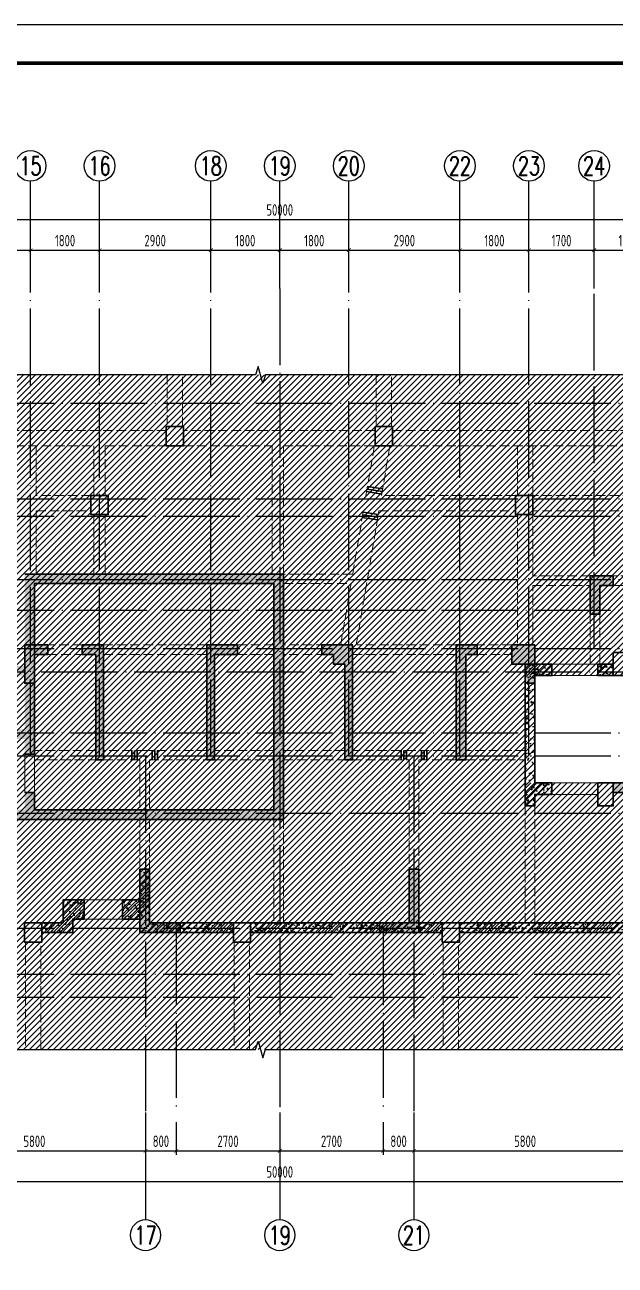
# Model space of a CAD drawing. Extents: x -655480 to 203344, y -294099 to 287156.
# Drawn here: x -56530 to -41130, y 193819 to 226182 of the extents above; entities that cross this region are included whole.
import ezdxf
from ezdxf.enums import TextEntityAlignment as Align

# ---------------------------------------------------------------- set-up
doc = ezdxf.new("R2010")
doc.units = 0
doc.header["$LTSCALE"] = 1000
for name, pattern in [('__DASH', [0.35, 0.25, -0.1]), ('DASH', [0.35, 0.25, -0.1]), ('DOTE', [2.42, 2, -0.2, 0.02, -0.2])]:
    doc.linetypes.add(name, pattern=pattern)
doc.layers.get('0').update_dxf_attribs({"linetype": 'CONTINUOUS'})
doc.layers.get('DEFPOINTS').update_dxf_attribs({"linetype": 'CONTINUOUS'})
for name, color, linetype in [('-TK', 7, 'CONTINUOUS'), ('A-AXIS', 1, 'CONTINUOUS'), ('A-DOTE', 10, 'DOTE'), ('AXIS_NUM', 7, 'CONTINUOUS'), ('S-L主梁线', 4, 'DASH'), ('S-Q墙填充', 252, 'CONTINUOUS'), ('S-Q墙实线', 6, 'CONTINUOUS'), ('S-Y一般标注', 3, 'CONTINUOUS'), ('THIN', 7, 'CONTINUOUS')]:
    doc.layers.add(name, color=color, linetype=linetype)
for name, color, linetype, lineweight in [('WINDOW', 144, 'CONTINUOUS', 15), ('底图$0$砼柱', 2, 'CONTINUOUS', 35), ('梁附加箍筋', 1, 'CONTINUOUS', 35)]:
    doc.layers.add(name, color=color, linetype=linetype, lineweight=lineweight)
doc.styles.add('TSSD_Axis', font='complex.shx', dxfattribs={"width": 0.7, "bigfont": 'hztxt.shx'})
doc.styles.add('TSSD_DIMENSION', font='Tssdeng.shx', dxfattribs={"width": 0.7, "bigfont": 'tssdchn.shx'})
doc.dimstyles.new('TSSD_100_100', dxfattribs={"dimtxt": 300, "dimasz": 100, "dimexe": 100, "dimexo": 250, "dimgap": 100, "dimtad": 1, "dimdec": 0, "dimzin": 0, "dimdsep": 46, "dimtxsty": 'TSSD_DIMENSION', "dimblk": 'ARCHTICK', "dimcen": 0, "dimdle": 100, "dimclrt": 7, "dimadec": 0, "dimazin": 0, "dimtfac": 1, "dimtdec": 0, "dimtix": 1, "dimtmove": 2, "dimatfit": 3, "dimldrblk": 'ARCHTICK', "dimfxl": 1, "dimtolj": 1, "dimtzin": 0, "dimarcsym": 0})
pattern_1 = [(45, (-1285947.3, -27275.25), (-88.388348, 88.388348), []), (50, (-1285947.3, -27275.25), (358.63009, -31.37607), [37.5, -412.5]), (355, (-1285947.3, -27275.25), (-69.37567, 376.09607), [30, -330]), (100.4514, (-1285917.4, -27277.87), (289.25469, 344.71977), [31.8701, -350.57106]), (46.1842, (-1285947.3, -27175.25), (533.62052, -82.7595), [56.25, -618.75]), (96.6356, (-1285902.83, -27182.15), (467.33135, 487.05894), [47.80514, -525.8565]), (351.1842, (-1285947.3, -27175.25), (467.33097, 487.0593), [45, -495]), (21, (-1285897.3, -27200.25), (298.453526, -201.309445), [37.5, -412.5]), (326, (-1285897.3, -27200.25), (121.65767, 362.57502), [30, -330]), (71.4514, (-1285872.43, -27217.03), (420.11131, 161.26525), [31.8701, -350.57106]), (37.5, (-1285947.3, -27275.25), (6.079928, 166.446927), [0, -326, 0, -335, 0, -331.25]), (7.5, (-1285947.3, -27275.25), (131.53477, 197.205856), [0, -191, 0, -318.5, 0, -126.25]), (327.5, (-1286058.8, -27275.25), (266.911218, -11.277436), [0, -125, 0, -390, 0, -517.5]), (317.5, (-1286108.8, -27275.25), (291.593085, 50.05249), [0, -162.5, 0, -259, 0, -367.5])]

# ---------------------------------------------------------------- blocks, each defined once
blk = doc.blocks.new('20210827.00122446')
at = {"layer": 'S-Q墙填充', "linetype": 'ByBlock'}
h = blk.add_hatch(dxfattribs=at)
h.set_pattern_fill('钢筋混凝土', color=252, scale=50)
h.set_pattern_definition(pattern_1)
h.paths.add_polyline_path([(-235662, -284946), (-237912, -284946), (-237912, -285146), (-238212, -285146), (-238212, -284696), (-237812, -284696), (-237812, -284416), (-237562, -284416), (-237562, -284696), (-235662, -284696), (-235662, -283296), (-237562, -283296), (-237562, -283796), (-237812, -283796), (-237812, -283446), (-238212, -283446), (-238212, -283296), (-240212, -283296), (-240212, -278596), (-239062, -278596), (-239062, -278846), (-239962, -278846), (-239962, -283046), (-235662, -283046), (-235662, -280646), (-228912, -280646), (-228912, -287046), (-236112, -287046), (-236112, -286796), (-235662, -286796), (-235662, -286346), (-235412, -286346), (-235412, -286796), (-229162, -286796), (-229162, -280896), (-235412, -280896), (-235412, -285346), (-235662, -285346)])
h = blk.add_hatch(dxfattribs=at)
h.set_pattern_fill('钢筋混凝土', color=252, scale=50)
h.set_pattern_definition(pattern_1)
h.paths.add_polyline_path([(-211962, -281446), (-211962, -284946), (-215112, -284946), (-215112, -287046), (-217912, -287046), (-217912, -286346), (-220312, -286346), (-220312, -286096), (-217662, -286096), (-217662, -286796), (-215362, -286796), (-215362, -284696), (-212212, -284696), (-212212, -281696), (-212312, -281696), (-212312, -280896), (-212712, -280896), (-212712, -279096), (-212462, -279096), (-212462, -280646), (-212062, -280646), (-212062, -281446)])
at = {"layer": 'S-Q墙填充'}
for points in [[(-220912, -280696), (-220312, -280696), (-220312, -280946), (-220662, -280946), (-220662, -281696), (-220912, -281696)], [(-235412, -283496), (-235412, -282746), (-235062, -282746), (-235062, -282496), (-235662, -282496), (-235662, -283496)], [(-233612, -282496), (-233612, -285496), (-233812, -285496), (-233812, -282746), (-234162, -282746), (-234162, -282496)], [(-230712, -285496), (-230912, -285496), (-230912, -282496), (-230112, -282496), (-230112, -282746), (-230712, -282746)], [(-227312, -285496), (-227112, -285496), (-227112, -282496), (-227912, -282496), (-227912, -282746), (-227612, -282746), (-227612, -282996), (-227312, -282996)], [(-224412, -282496), (-224412, -285496), (-224162, -285496), (-224162, -282746), (-223862, -282746), (-223862, -282496)], [(-222612, -283496), (-222612, -282996), (-222962, -282996), (-222962, -282496), (-222362, -282496), (-222362, -283496)], [(-232662, -289996), (-232662, -288346), (-232412, -288346), (-232412, -289746), (-231612, -289746), (-231612, -289996)], [(-225387, -289996), (-225387, -288346), (-225637, -288346), (-225637, -289746), (-226412, -289746), (-226412, -289996)]]:
    blk.add_hatch(color=252, dxfattribs=at).paths.add_polyline_path(points)
at = {"layer": 'S-Q墙填充', "linetype": 'ByBlock'}
h = blk.add_hatch(dxfattribs=at)
h.set_pattern_fill('钢筋混凝土', color=252, scale=50)
h.set_pattern_definition(pattern_1)
h.paths.add_polyline_path([(-222362, -283296), (-222362, -286096), (-221912, -286096), (-221912, -286396), (-222362, -286396), (-222362, -286696), (-222612, -286696), (-222612, -282996), (-221912, -282996), (-221912, -283296)])
h = blk.add_hatch(dxfattribs=at)
h.set_pattern_fill('钢筋混凝土', color=252, scale=50)
h.set_pattern_definition(pattern_1)
h.paths.add_polyline_path([(-220712, -282996), (-220712, -283296), (-220312, -283296), (-220312, -282996)])
h = blk.add_hatch(dxfattribs=at)
h.set_pattern_fill('钢筋混凝土', color=252, scale=50)
h.set_pattern_definition(pattern_1)
h.paths.add_polyline_path([(-232412, -289746), (-232412, -288346), (-232662, -288346), (-232662, -289146), (-233112, -289146), (-233112, -289646), (-232662, -289646), (-232662, -289996), (-230222, -289996), (-230222, -289746)])
h = blk.add_hatch(dxfattribs=at)
h.set_pattern_fill('钢筋混凝土', color=252, scale=50)
h.set_pattern_definition(pattern_1)
h.paths.add_polyline_path([(-234412, -289996), (-234412, -289646), (-234112, -289646), (-234112, -289146), (-234662, -289146), (-234662, -289746), (-235222, -289746), (-235222, -289996)])
h = blk.add_hatch(dxfattribs=at)
h.set_pattern_fill('钢筋混凝土', color=252, scale=50)
h.set_pattern_definition(pattern_1)
h.paths.add_polyline_path([(-224772, -289996), (-224772, -289746), (-229772, -289746), (-229772, -289996)])
h = blk.add_hatch(dxfattribs=at)
h.set_pattern_fill('钢筋混凝土', color=252, scale=50)
h.set_pattern_definition(pattern_1)
h.paths.add_polyline_path([(-224322, -289746), (-224322, -289996), (-219812, -289996), (-219812, -289746)])
at = {"layer": 'S-L主梁线', "linetype": '__DASH', "lineweight": 18}
for p, q in [((-231947, -275446), (-231947, -276796)), ((-231547, -276796), (-231547, -275446)), ((-226497, -275446), (-226497, -276796)), ((-226097, -276796), (-226097, -275446)), ((-233712, -276896), (-236972, -276896)), ((-231972, -276896), (-233712, -276896)), ((-226522, -276896), (-231522, -276896)), ((-219872, -276896), (-226072, -276896)), ((-236972, -277296), (-233862, -277296)), ((-235362, -278596), (-235362, -277296)), ((-233862, -277296), (-233862, -278596)), ((-233562, -277296), (-231972, -277296)), ((-233562, -278596), (-233562, -277296)), ((-231522, -277296), (-229212, -277296)), ((-229212, -280646), (-229212, -277296)), ((-228912, -277296), (-226522, -277296)), ((-228912, -280646), (-228912, -277296)), ((-226762, -278596), (-226522, -277177)), ((-226357, -278596), (-226137, -277296)), ((-226072, -277296), (-219872, -277296)), ((-222812, -277296), (-222812, -278596)), ((-222412, -278596), (-222412, -277296)), ((-233937, -278596), (-235362, -278596)), ((-222862, -278596), (-226357, -278596)), ((-219462, -278596), (-222412, -278596)), ((-235362, -278996), (-233937, -278996)), ((-235362, -280646), (-235362, -278996)), ((-233862, -279096), (-233862, -280646)), ((-233562, -280646), (-233562, -279096)), ((-227109, -280646), (-226830, -278996)), ((-227017, -282496), (-226424, -278996)), ((-226424, -278996), (-222862, -278996)), ((-222812, -279096), (-222812, -280796)), ((-219462, -278996), (-222412, -278996)), ((-222412, -280696), (-222412, -279096)), ((-227109, -280646), (-228912, -280646)), ((-228912, -280896), (-227152, -280896)), ((-227422, -282496), (-227152, -280896)), ((-222812, -280796), (-222812, -282496)), ((-220912, -280696), (-222412, -280696)), ((-218812, -280696), (-220312, -280696)), ((-222412, -282496), (-222412, -280946)), ((-222412, -280946), (-220912, -280946)), ((-220312, -280946), (-218812, -280946)), ((-220912, -281696), (-220912, -282996)), ((-220662, -282996), (-220662, -281696)), ((-234162, -282496), (-235062, -282496)), ((-230912, -282496), (-233612, -282496)), ((-229162, -282496), (-230112, -282496)), ((-227812, -282496), (-228912, -282496)), ((-224412, -282496), (-226993, -282496)), ((-222962, -282496), (-223862, -282496)), ((-235062, -282746), (-234162, -282746)), ((-233612, -282746), (-230912, -282746)), ((-230112, -282746), (-229162, -282746)), ((-227812, -282746), (-228912, -282746)), ((-227112, -282746), (-224412, -282746)), ((-223862, -282746), (-222962, -282746)), ((-233812, -285246), (-235412, -285246)), ((-232512, -285246), (-233612, -285246)), ((-230912, -285246), (-232512, -285246)), ((-229162, -285246), (-230712, -285246)), ((-227312, -285246), (-228912, -285246)), ((-225512, -285246), (-227112, -285246)), ((-224412, -285246), (-225512, -285246)), ((-222612, -285246), (-224162, -285246)), ((-235412, -285496), (-233812, -285496)), ((-233612, -285496), (-232662, -285496)), ((-232662, -285496), (-232662, -286746)), ((-232412, -285496), (-230912, -285496)), ((-232412, -286746), (-232412, -285496)), ((-230712, -285496), (-229162, -285496)), ((-228912, -285496), (-227312, -285496)), ((-227112, -285496), (-225637, -285496)), ((-225637, -285496), (-225637, -288346)), ((-225387, -288346), (-225387, -285496)), ((-225387, -285496), (-224412, -285496)), ((-224162, -285496), (-222612, -285496)), ((-222612, -286696), (-222612, -289746)), ((-222362, -286696), (-222362, -289746)), ((-232662, -286996), (-232662, -288346)), ((-232412, -288346), (-232412, -286996)), ((-229162, -286996), (-229162, -289746)), ((-228912, -289746), (-228912, -286996)), ((-235647, -290246), (-235647, -293050)), ((-235247, -293050), (-235247, -290246)), ((-230197, -290246), (-230197, -293050)), ((-229797, -293050), (-229797, -290246)), ((-224747, -290246), (-224747, -293050)), ((-224347, -293050), (-224347, -290246))]:
    blk.add_line(p, q, dxfattribs=at)
at = {"layer": 'S-Q墙实线', "lineweight": 35}
blk.add_line((-222612, -283496), (-222362, -283496), dxfattribs=at)
for points in [[(-235662, -280646), (-228912, -280646), (-228912, -287046), (-236112, -287046)], [(-235662, -286346), (-235412, -286346), (-235412, -286796), (-229162, -286796), (-229162, -280896), (-235412, -280896), (-235412, -285346), (-235662, -285346)], [(-211962, -281446), (-211962, -284946), (-215112, -284946), (-215112, -287046), (-217912, -287046), (-217912, -286346), (-220312, -286346), (-220312, -286096), (-217662, -286096), (-217662, -286796), (-215362, -286796), (-215362, -284696), (-212212, -284696), (-212212, -281696), (-212312, -281696), (-212312, -280896), (-212712, -280896), (-212712, -279096), (-212462, -279096), (-212462, -280646), (-212062, -280646), (-212062, -281446), (-211962, -281446)], [(-232412, -289746), (-232412, -288346), (-232662, -288346), (-232662, -289146), (-233112, -289146), (-233112, -289646), (-232662, -289646), (-232662, -289996), (-230222, -289996), (-230222, -289746), (-232412, -289746)], [(-234412, -289996), (-234412, -289646), (-234112, -289646), (-234112, -289146), (-234662, -289146), (-234662, -289746), (-235222, -289746), (-235222, -289996), (-234412, -289996)]]:
    blk.add_lwpolyline(points, dxfattribs=at)
for points in [[(-220912, -280696), (-220312, -280696), (-220312, -280946), (-220662, -280946), (-220662, -281696), (-220912, -281696)], [(-235412, -283496), (-235412, -282746), (-235062, -282746), (-235062, -282496), (-235662, -282496), (-235662, -283496)], [(-233612, -282496), (-233612, -285496), (-233812, -285496), (-233812, -282746), (-234162, -282746), (-234162, -282496)], [(-230712, -285496), (-230912, -285496), (-230912, -282496), (-230112, -282496), (-230112, -282746), (-230712, -282746)], [(-227312, -285496), (-227112, -285496), (-227112, -282496), (-227912, -282496), (-227912, -282746), (-227612, -282746), (-227612, -282996), (-227312, -282996)], [(-224412, -282496), (-224412, -285496), (-224162, -285496), (-224162, -282746), (-223862, -282746), (-223862, -282496)], [(-222612, -283496), (-222612, -282996), (-222962, -282996), (-222962, -282496), (-222362, -282496), (-222362, -283496)], [(-222362, -283296), (-222362, -286096), (-221912, -286096), (-221912, -286396), (-222362, -286396), (-222362, -286696), (-222612, -286696), (-222612, -282996), (-221912, -282996), (-221912, -283296)], [(-220712, -282996), (-220712, -283296), (-220312, -283296), (-220312, -282996)], [(-232662, -289996), (-232662, -288346), (-232412, -288346), (-232412, -289746), (-231612, -289746), (-231612, -289996)], [(-225387, -289996), (-225387, -288346), (-225637, -288346), (-225637, -289746), (-226412, -289746), (-226412, -289996)], [(-224772, -289996), (-224772, -289746), (-229772, -289746), (-229772, -289996)], [(-224322, -289746), (-224322, -289996), (-219812, -289996), (-219812, -289746)]]:
    blk.add_lwpolyline(points, close=True, dxfattribs=at)
at = {"layer": 'THIN'}
for points in [[(-202250, -275446), (-229381, -275446), (-229451, -275666), (-229571, -275226), (-229641, -275446), (-256772, -275446)], [(-256772, -293050), (-229641, -293050), (-229571, -292830), (-229451, -293270), (-229381, -293050), (-202250, -293050)]]:
    blk.add_lwpolyline(points, dxfattribs=at)
at = {"layer": 'WINDOW', "linetype": 'ByBlock'}
for points in [[(-221912, -283296), (-220712, -283296), (-220712, -282996), (-221912, -282996)], [(-235412, -285346), (-235662, -285346), (-235662, -286346), (-235412, -286346)], [(-221912, -286096), (-220712, -286096), (-220712, -286396), (-221912, -286396)], [(-233112, -289146), (-234112, -289146), (-234112, -289646), (-233112, -289646)]]:
    blk.add_lwpolyline(points, close=True, dxfattribs=at)
at = {"layer": '底图$0$砼柱', "color": 3, "lineweight": 35}
for points in [[(-231522, -276796), (-231972, -276796), (-231972, -277296), (-231522, -277296)], [(-226072, -276796), (-226522, -276796), (-226522, -277296), (-226072, -277296)], [(-233487, -278596), (-233937, -278596), (-233937, -279096), (-233487, -279096)], [(-222412, -278596), (-222862, -278596), (-222862, -279096), (-222412, -279096)], [(-219912, -282696), (-220312, -282696), (-220312, -283296), (-219912, -283296)], [(-220312, -286096), (-220712, -286096), (-220712, -286696), (-220312, -286696)], [(-235222, -289746), (-235672, -289746), (-235672, -290246), (-235222, -290246)], [(-229772, -289746), (-230222, -289746), (-230222, -290246), (-229772, -290246)], [(-224322, -289746), (-224772, -289746), (-224772, -290246), (-224322, -290246)]]:
    blk.add_lwpolyline(points, close=True, dxfattribs=at)
blk = doc.blocks.new('ts_axno')
at = {"color": 0, "linetype": 'ByBlock', "lineweight": -2}
blk.add_circle((0, 0), 0.5, dxfattribs=at)
at = {"color": 0, "linetype": 'ByBlock', "lineweight": -2, "style": 'TSSD_Axis', "width": 0.7}
blk.add_attdef('A', text='', height=0.6, dxfattribs=at).set_placement((0, 0), align=Align.MIDDLE_CENTER)
blk = doc.blocks.new('_ArchTick')
at = {"color": 0, "linetype": 'ByBlock', "const_width": 0.15}
blk.add_lwpolyline([(-0.5, -0.5), (0.5, 0.5)], dxfattribs=at)
blk = doc.blocks.new('*D479')
at = {"layer": 'DEFPOINTS', "color": 0, "transparency": 16777216}
for p in [(-176391, 288113), (-178091, 287113), (-176391, 287113)]:
    blk.add_point(p, dxfattribs=at)
at = {"layer": 'S-Y一般标注', "color": 0, "lineweight": -2, "transparency": 16777216}
for p, q in [((-178191, 288113), (-176291, 288113)), ((-178091, 287363), (-178091, 288213)), ((-176391, 287363), (-176391, 288213))]:
    blk.add_line(p, q, dxfattribs=at)
at = {"layer": 'S-Y一般标注', "color": 0, "lineweight": -2, "transparency": 16777216, "xscale": 100, "yscale": 100, "zscale": 100, "rotation": 180}
blk.add_blockref('_ArchTick', (-178091, 288113), dxfattribs=at)
at = {"layer": 'S-Y一般标注', "color": 0, "lineweight": -2, "transparency": 16777216, "xscale": 100, "yscale": 100, "zscale": 100}
blk.add_blockref('_ArchTick', (-176391, 288113), dxfattribs=at)
at = {"layer": 'S-Y一般标注', "color": 7, "transparency": 16777216, "insert": (-177241, 288363), "char_height": 300, "attachment_point": 5, "style": 'TSSD_DIMENSION'}
blk.add_mtext('\\A1;1700', dxfattribs=at)
blk = doc.blocks.new('*D480')
at = {"layer": 'DEFPOINTS', "color": 0, "transparency": 16777216}
for p in [(-174591, 288113), (-176391, 287113), (-174591, 287113)]:
    blk.add_point(p, dxfattribs=at)
at = {"layer": 'S-Y一般标注', "color": 0, "lineweight": -2, "transparency": 16777216}
for p, q in [((-176491, 288113), (-174491, 288113)), ((-176391, 287363), (-176391, 288213)), ((-174591, 287363), (-174591, 288213))]:
    blk.add_line(p, q, dxfattribs=at)
at = {"layer": 'S-Y一般标注', "color": 0, "lineweight": -2, "transparency": 16777216, "xscale": 100, "yscale": 100, "zscale": 100, "rotation": 180}
blk.add_blockref('_ArchTick', (-176391, 288113), dxfattribs=at)
at = {"layer": 'S-Y一般标注', "color": 0, "lineweight": -2, "transparency": 16777216, "xscale": 100, "yscale": 100, "zscale": 100}
blk.add_blockref('_ArchTick', (-174591, 288113), dxfattribs=at)
at = {"layer": 'S-Y一般标注', "color": 7, "transparency": 16777216, "insert": (-175491, 288363), "char_height": 300, "attachment_point": 5, "style": 'TSSD_DIMENSION'}
blk.add_mtext('\\A1;1800', dxfattribs=at)
blk = doc.blocks.new('*D481')
at = {"layer": 'DEFPOINTS', "color": 0, "transparency": 16777216}
for p in [(-171691, 288113), (-174591, 287113), (-171691, 287113)]:
    blk.add_point(p, dxfattribs=at)
at = {"layer": 'S-Y一般标注', "color": 0, "lineweight": -2, "transparency": 16777216}
for p, q in [((-174691, 288113), (-171591, 288113)), ((-174591, 287363), (-174591, 288213)), ((-171691, 287363), (-171691, 288213))]:
    blk.add_line(p, q, dxfattribs=at)
at = {"layer": 'S-Y一般标注', "color": 0, "lineweight": -2, "transparency": 16777216, "xscale": 100, "yscale": 100, "zscale": 100, "rotation": 180}
blk.add_blockref('_ArchTick', (-174591, 288113), dxfattribs=at)
at = {"layer": 'S-Y一般标注', "color": 0, "lineweight": -2, "transparency": 16777216, "xscale": 100, "yscale": 100, "zscale": 100}
blk.add_blockref('_ArchTick', (-171691, 288113), dxfattribs=at)
at = {"layer": 'S-Y一般标注', "color": 7, "transparency": 16777216, "insert": (-173141, 288363), "char_height": 300, "attachment_point": 5, "style": 'TSSD_DIMENSION'}
blk.add_mtext('\\A1;2900', dxfattribs=at)
blk = doc.blocks.new('*D482')
at = {"layer": 'DEFPOINTS', "color": 0, "transparency": 16777216}
for p in [(-169891, 288113), (-171691, 287113), (-169891, 287113)]:
    blk.add_point(p, dxfattribs=at)
at = {"layer": 'S-Y一般标注', "color": 0, "lineweight": -2, "transparency": 16777216}
for p, q in [((-171791, 288113), (-169791, 288113)), ((-171691, 287363), (-171691, 288213)), ((-169891, 287363), (-169891, 288213))]:
    blk.add_line(p, q, dxfattribs=at)
at = {"layer": 'S-Y一般标注', "color": 0, "lineweight": -2, "transparency": 16777216, "xscale": 100, "yscale": 100, "zscale": 100, "rotation": 180}
blk.add_blockref('_ArchTick', (-171691, 288113), dxfattribs=at)
at = {"layer": 'S-Y一般标注', "color": 0, "lineweight": -2, "transparency": 16777216, "xscale": 100, "yscale": 100, "zscale": 100}
blk.add_blockref('_ArchTick', (-169891, 288113), dxfattribs=at)
at = {"layer": 'S-Y一般标注', "color": 7, "transparency": 16777216, "insert": (-170791, 288363), "char_height": 300, "attachment_point": 5, "style": 'TSSD_DIMENSION'}
blk.add_mtext('\\A1;1800', dxfattribs=at)
blk = doc.blocks.new('*D483')
at = {"layer": 'DEFPOINTS', "color": 0, "transparency": 16777216}
for p in [(-168091, 288113), (-169891, 287113), (-168091, 287113)]:
    blk.add_point(p, dxfattribs=at)
at = {"layer": 'S-Y一般标注', "color": 0, "lineweight": -2, "transparency": 16777216}
for p, q in [((-169991, 288113), (-167991, 288113)), ((-169891, 287363), (-169891, 288213)), ((-168091, 287363), (-168091, 288213))]:
    blk.add_line(p, q, dxfattribs=at)
at = {"layer": 'S-Y一般标注', "color": 0, "lineweight": -2, "transparency": 16777216, "xscale": 100, "yscale": 100, "zscale": 100, "rotation": 180}
blk.add_blockref('_ArchTick', (-169891, 288113), dxfattribs=at)
at = {"layer": 'S-Y一般标注', "color": 0, "lineweight": -2, "transparency": 16777216, "xscale": 100, "yscale": 100, "zscale": 100}
blk.add_blockref('_ArchTick', (-168091, 288113), dxfattribs=at)
at = {"layer": 'S-Y一般标注', "color": 7, "transparency": 16777216, "insert": (-168991, 288363), "char_height": 300, "attachment_point": 5, "style": 'TSSD_DIMENSION'}
blk.add_mtext('\\A1;1800', dxfattribs=at)
blk = doc.blocks.new('*D484')
at = {"layer": 'DEFPOINTS', "color": 0, "transparency": 16777216}
for p in [(-165191, 288113), (-168091, 287113), (-165191, 287113)]:
    blk.add_point(p, dxfattribs=at)
at = {"layer": 'S-Y一般标注', "color": 0, "lineweight": -2, "transparency": 16777216}
for p, q in [((-168191, 288113), (-165091, 288113)), ((-168091, 287363), (-168091, 288213)), ((-165191, 287363), (-165191, 288213))]:
    blk.add_line(p, q, dxfattribs=at)
at = {"layer": 'S-Y一般标注', "color": 0, "lineweight": -2, "transparency": 16777216, "xscale": 100, "yscale": 100, "zscale": 100, "rotation": 180}
blk.add_blockref('_ArchTick', (-168091, 288113), dxfattribs=at)
at = {"layer": 'S-Y一般标注', "color": 0, "lineweight": -2, "transparency": 16777216, "xscale": 100, "yscale": 100, "zscale": 100}
blk.add_blockref('_ArchTick', (-165191, 288113), dxfattribs=at)
at = {"layer": 'S-Y一般标注', "color": 7, "transparency": 16777216, "insert": (-166641, 288363), "char_height": 300, "attachment_point": 5, "style": 'TSSD_DIMENSION'}
blk.add_mtext('\\A1;2900', dxfattribs=at)
blk = doc.blocks.new('*D485')
at = {"layer": 'DEFPOINTS', "color": 0, "transparency": 16777216}
for p in [(-163391, 288113), (-165191, 287113), (-163391, 287113)]:
    blk.add_point(p, dxfattribs=at)
at = {"layer": 'S-Y一般标注', "color": 0, "lineweight": -2, "transparency": 16777216}
for p, q in [((-165291, 288113), (-163291, 288113)), ((-165191, 287363), (-165191, 288213)), ((-163391, 287363), (-163391, 288213))]:
    blk.add_line(p, q, dxfattribs=at)
at = {"layer": 'S-Y一般标注', "color": 0, "lineweight": -2, "transparency": 16777216, "xscale": 100, "yscale": 100, "zscale": 100, "rotation": 180}
blk.add_blockref('_ArchTick', (-165191, 288113), dxfattribs=at)
at = {"layer": 'S-Y一般标注', "color": 0, "lineweight": -2, "transparency": 16777216, "xscale": 100, "yscale": 100, "zscale": 100}
blk.add_blockref('_ArchTick', (-163391, 288113), dxfattribs=at)
at = {"layer": 'S-Y一般标注', "color": 7, "transparency": 16777216, "insert": (-164291, 288363), "char_height": 300, "attachment_point": 5, "style": 'TSSD_DIMENSION'}
blk.add_mtext('\\A1;1800', dxfattribs=at)
blk = doc.blocks.new('*D486')
at = {"layer": 'DEFPOINTS', "color": 0, "transparency": 16777216}
for p in [(-161691, 288113), (-163391, 287113), (-161691, 287113)]:
    blk.add_point(p, dxfattribs=at)
at = {"layer": 'S-Y一般标注', "color": 0, "lineweight": -2, "transparency": 16777216}
for p, q in [((-163491, 288113), (-161591, 288113)), ((-163391, 287363), (-163391, 288213)), ((-161691, 287363), (-161691, 288213))]:
    blk.add_line(p, q, dxfattribs=at)
at = {"layer": 'S-Y一般标注', "color": 0, "lineweight": -2, "transparency": 16777216, "xscale": 100, "yscale": 100, "zscale": 100, "rotation": 180}
blk.add_blockref('_ArchTick', (-163391, 288113), dxfattribs=at)
at = {"layer": 'S-Y一般标注', "color": 0, "lineweight": -2, "transparency": 16777216, "xscale": 100, "yscale": 100, "zscale": 100}
blk.add_blockref('_ArchTick', (-161691, 288113), dxfattribs=at)
at = {"layer": 'S-Y一般标注', "color": 7, "transparency": 16777216, "insert": (-162541, 288363), "char_height": 300, "attachment_point": 5, "style": 'TSSD_DIMENSION'}
blk.add_mtext('\\A1;1700', dxfattribs=at)
blk = doc.blocks.new('*D494')
at = {"layer": 'DEFPOINTS', "color": 0, "transparency": 16777216}
for p in [(-144891, 288913), (-194891, 287113), (-144891, 287113)]:
    blk.add_point(p, dxfattribs=at)
at = {"layer": 'S-Y一般标注', "color": 0, "lineweight": -2, "transparency": 16777216}
for p, q in [((-194891, 287363), (-194891, 289013)), ((-144891, 287363), (-144891, 289013)), ((-194991, 288913), (-144791, 288913))]:
    blk.add_line(p, q, dxfattribs=at)
at = {"layer": 'S-Y一般标注', "color": 0, "lineweight": -2, "transparency": 16777216, "xscale": 100, "yscale": 100, "zscale": 100, "rotation": 180}
blk.add_blockref('_ArchTick', (-194891, 288913), dxfattribs=at)
at = {"layer": 'S-Y一般标注', "color": 0, "lineweight": -2, "transparency": 16777216, "xscale": 100, "yscale": 100, "zscale": 100}
blk.add_blockref('_ArchTick', (-144891, 288913), dxfattribs=at)
at = {"layer": 'S-Y一般标注', "color": 7, "transparency": 16777216, "insert": (-169891, 289163), "char_height": 300, "attachment_point": 5, "style": 'TSSD_DIMENSION'}
blk.add_mtext('\\A1;50000', dxfattribs=at)
blk = doc.blocks.new('*D509')
at = {"layer": 'DEFPOINTS', "color": 0, "transparency": 16777216}
for p in [(-159891, 288113), (-161691, 287113), (-159891, 287113)]:
    blk.add_point(p, dxfattribs=at)
at = {"layer": 'S-Y一般标注', "color": 0, "lineweight": -2, "transparency": 16777216}
for p, q in [((-161791, 288113), (-159791, 288113)), ((-161691, 287363), (-161691, 288213)), ((-159891, 287363), (-159891, 288213))]:
    blk.add_line(p, q, dxfattribs=at)
at = {"layer": 'S-Y一般标注', "color": 0, "lineweight": -2, "transparency": 16777216, "xscale": 100, "yscale": 100, "zscale": 100, "rotation": 180}
blk.add_blockref('_ArchTick', (-161691, 288113), dxfattribs=at)
at = {"layer": 'S-Y一般标注', "color": 0, "lineweight": -2, "transparency": 16777216, "xscale": 100, "yscale": 100, "zscale": 100}
blk.add_blockref('_ArchTick', (-159891, 288113), dxfattribs=at)
at = {"layer": 'S-Y一般标注', "color": 7, "transparency": 16777216, "insert": (-160791, 288363), "char_height": 300, "attachment_point": 5, "style": 'TSSD_DIMENSION'}
blk.add_mtext('\\A1;1800', dxfattribs=at)
blk = doc.blocks.new('*D514')
at = {"layer": 'DEFPOINTS', "color": 0, "transparency": 16777216}
for p in [(-179191, 265613), (-173391, 265613), (-173391, 264613)]:
    blk.add_point(p, dxfattribs=at)
at = {"layer": 'S-Y一般标注', "color": 0, "lineweight": -2, "transparency": 16777216}
for p, q in [((-179191, 265363), (-179191, 264513)), ((-173391, 265363), (-173391, 264513)), ((-179291, 264613), (-173291, 264613))]:
    blk.add_line(p, q, dxfattribs=at)
at = {"layer": 'S-Y一般标注', "color": 0, "lineweight": -2, "transparency": 16777216, "xscale": 100, "yscale": 100, "zscale": 100, "rotation": 180}
blk.add_blockref('_ArchTick', (-179191, 264613), dxfattribs=at)
at = {"layer": 'S-Y一般标注', "color": 0, "lineweight": -2, "transparency": 16777216, "xscale": 100, "yscale": 100, "zscale": 100}
blk.add_blockref('_ArchTick', (-173391, 264613), dxfattribs=at)
at = {"layer": 'S-Y一般标注', "color": 7, "transparency": 16777216, "insert": (-176291, 264863), "char_height": 300, "attachment_point": 5, "style": 'TSSD_DIMENSION'}
blk.add_mtext('\\A1;5800', dxfattribs=at)
blk = doc.blocks.new('*D515')
at = {"layer": 'DEFPOINTS', "color": 0, "transparency": 16777216}
for p in [(-173391, 265613), (-172591, 265613), (-172591, 264613)]:
    blk.add_point(p, dxfattribs=at)
at = {"layer": 'S-Y一般标注', "color": 0, "lineweight": -2, "transparency": 16777216}
for p, q in [((-173391, 265363), (-173391, 264513)), ((-172591, 265363), (-172591, 264513)), ((-173491, 264613), (-172491, 264613))]:
    blk.add_line(p, q, dxfattribs=at)
at = {"layer": 'S-Y一般标注', "color": 0, "lineweight": -2, "transparency": 16777216, "xscale": 100, "yscale": 100, "zscale": 100, "rotation": 180}
blk.add_blockref('_ArchTick', (-173391, 264613), dxfattribs=at)
at = {"layer": 'S-Y一般标注', "color": 0, "lineweight": -2, "transparency": 16777216, "xscale": 100, "yscale": 100, "zscale": 100}
blk.add_blockref('_ArchTick', (-172591, 264613), dxfattribs=at)
at = {"layer": 'S-Y一般标注', "color": 7, "transparency": 16777216, "insert": (-172991, 264863), "char_height": 300, "attachment_point": 5, "style": 'TSSD_DIMENSION'}
blk.add_mtext('\\A1;800', dxfattribs=at)
blk = doc.blocks.new('*D516')
at = {"layer": 'DEFPOINTS', "color": 0, "transparency": 16777216}
for p in [(-172591, 265613), (-169891, 265613), (-169891, 264613)]:
    blk.add_point(p, dxfattribs=at)
at = {"layer": 'S-Y一般标注', "color": 0, "lineweight": -2, "transparency": 16777216}
for p, q in [((-172591, 265363), (-172591, 264513)), ((-169891, 265363), (-169891, 264513)), ((-172691, 264613), (-169791, 264613))]:
    blk.add_line(p, q, dxfattribs=at)
at = {"layer": 'S-Y一般标注', "color": 0, "lineweight": -2, "transparency": 16777216, "xscale": 100, "yscale": 100, "zscale": 100, "rotation": 180}
blk.add_blockref('_ArchTick', (-172591, 264613), dxfattribs=at)
at = {"layer": 'S-Y一般标注', "color": 0, "lineweight": -2, "transparency": 16777216, "xscale": 100, "yscale": 100, "zscale": 100}
blk.add_blockref('_ArchTick', (-169891, 264613), dxfattribs=at)
at = {"layer": 'S-Y一般标注', "color": 7, "transparency": 16777216, "insert": (-171241, 264863), "char_height": 300, "attachment_point": 5, "style": 'TSSD_DIMENSION'}
blk.add_mtext('\\A1;2700', dxfattribs=at)
blk = doc.blocks.new('*D517')
at = {"layer": 'DEFPOINTS', "color": 0, "transparency": 16777216}
for p in [(-167191, 265613), (-166391, 265613), (-166391, 264613)]:
    blk.add_point(p, dxfattribs=at)
at = {"layer": 'S-Y一般标注', "color": 0, "lineweight": -2, "transparency": 16777216}
for p, q in [((-167191, 265363), (-167191, 264513)), ((-166391, 265363), (-166391, 264513)), ((-167291, 264613), (-166291, 264613))]:
    blk.add_line(p, q, dxfattribs=at)
at = {"layer": 'S-Y一般标注', "color": 0, "lineweight": -2, "transparency": 16777216, "xscale": 100, "yscale": 100, "zscale": 100, "rotation": 180}
blk.add_blockref('_ArchTick', (-167191, 264613), dxfattribs=at)
at = {"layer": 'S-Y一般标注', "color": 0, "lineweight": -2, "transparency": 16777216, "xscale": 100, "yscale": 100, "zscale": 100}
blk.add_blockref('_ArchTick', (-166391, 264613), dxfattribs=at)
at = {"layer": 'S-Y一般标注', "color": 7, "transparency": 16777216, "insert": (-166791, 264863), "char_height": 300, "attachment_point": 5, "style": 'TSSD_DIMENSION'}
blk.add_mtext('\\A1;800', dxfattribs=at)
blk = doc.blocks.new('*D518')
at = {"layer": 'DEFPOINTS', "color": 0, "transparency": 16777216}
for p in [(-166391, 265613), (-160591, 265613), (-160591, 264613)]:
    blk.add_point(p, dxfattribs=at)
at = {"layer": 'S-Y一般标注', "color": 0, "lineweight": -2, "transparency": 16777216}
for p, q in [((-166391, 265363), (-166391, 264513)), ((-160591, 265363), (-160591, 264513)), ((-166491, 264613), (-160491, 264613))]:
    blk.add_line(p, q, dxfattribs=at)
at = {"layer": 'S-Y一般标注', "color": 0, "lineweight": -2, "transparency": 16777216, "xscale": 100, "yscale": 100, "zscale": 100, "rotation": 180}
blk.add_blockref('_ArchTick', (-166391, 264613), dxfattribs=at)
at = {"layer": 'S-Y一般标注', "color": 0, "lineweight": -2, "transparency": 16777216, "xscale": 100, "yscale": 100, "zscale": 100}
blk.add_blockref('_ArchTick', (-160591, 264613), dxfattribs=at)
at = {"layer": 'S-Y一般标注', "color": 7, "transparency": 16777216, "insert": (-163491, 264863), "char_height": 300, "attachment_point": 5, "style": 'TSSD_DIMENSION'}
blk.add_mtext('\\A1;5800', dxfattribs=at)
blk = doc.blocks.new('*D523')
at = {"layer": 'DEFPOINTS', "color": 0, "transparency": 16777216}
for p in [(-194891, 265613), (-144891, 265613), (-144891, 263813)]:
    blk.add_point(p, dxfattribs=at)
at = {"layer": 'S-Y一般标注', "color": 0, "lineweight": -2, "transparency": 16777216}
for p, q in [((-194891, 265363), (-194891, 263713)), ((-144891, 265363), (-144891, 263713)), ((-194991, 263813), (-144791, 263813))]:
    blk.add_line(p, q, dxfattribs=at)
at = {"layer": 'S-Y一般标注', "color": 0, "lineweight": -2, "transparency": 16777216, "xscale": 100, "yscale": 100, "zscale": 100, "rotation": 180}
blk.add_blockref('_ArchTick', (-194891, 263813), dxfattribs=at)
at = {"layer": 'S-Y一般标注', "color": 0, "lineweight": -2, "transparency": 16777216, "xscale": 100, "yscale": 100, "zscale": 100}
blk.add_blockref('_ArchTick', (-144891, 263813), dxfattribs=at)
at = {"layer": 'S-Y一般标注', "color": 7, "transparency": 16777216, "insert": (-169891, 264063), "char_height": 300, "attachment_point": 5, "style": 'TSSD_DIMENSION'}
blk.add_mtext('\\A1;50000', dxfattribs=at)
blk = doc.blocks.new('*D526')
at = {"layer": 'DEFPOINTS', "color": 0, "transparency": 16777216}
for p in [(-169891, 265613), (-167191, 265613), (-167191, 264613)]:
    blk.add_point(p, dxfattribs=at)
at = {"layer": 'S-Y一般标注', "color": 0, "lineweight": -2, "transparency": 16777216}
for p, q in [((-169891, 265363), (-169891, 264513)), ((-167191, 265363), (-167191, 264513)), ((-169991, 264613), (-167091, 264613))]:
    blk.add_line(p, q, dxfattribs=at)
at = {"layer": 'S-Y一般标注', "color": 0, "lineweight": -2, "transparency": 16777216, "xscale": 100, "yscale": 100, "zscale": 100, "rotation": 180}
blk.add_blockref('_ArchTick', (-169891, 264613), dxfattribs=at)
at = {"layer": 'S-Y一般标注', "color": 0, "lineweight": -2, "transparency": 16777216, "xscale": 100, "yscale": 100, "zscale": 100}
blk.add_blockref('_ArchTick', (-167191, 264613), dxfattribs=at)
at = {"layer": 'S-Y一般标注', "color": 7, "transparency": 16777216, "insert": (-168541, 264863), "char_height": 300, "attachment_point": 5, "style": 'TSSD_DIMENSION'}
blk.add_mtext('\\A1;2700', dxfattribs=at)
blk = doc.blocks.new('A1')
blk.add_lwpolyline([(0, 59400), (0, 0), (84100, 0), (84100, 59400)], close=True)
at = {"const_width": 100}
blk.add_lwpolyline([(2500, 58400), (2500, 1000), (83100, 1000), (83100, 58400)], close=True, dxfattribs=at)
blk = doc.blocks.new('20210827.00163710')
at = {"layer": 'A-AXIS'}
for p, q in [((-231672, -268230.2), (-231672, -265430.2)), ((-229872, -268230.2), (-229872, -265430.2)), ((-226972, -268230.2), (-226972, -265430.2)), ((-225172, -268230.2), (-225172, -265430.2)), ((-223372, -268230.2), (-223372, -265430.2)), ((-220472, -268230.2), (-220472, -265430.2)), ((-218672, -268230.2), (-218672, -265430.2)), ((-216972, -268230.2), (-216972, -265430.2)), ((-228672, -289730.2), (-228672, -292530.2)), ((-225172, -289730.2), (-225172, -292530.2)), ((-221672, -289730.2), (-221672, -292530.2))]:
    blk.add_line(p, q, dxfattribs=at)
at = {"layer": 'A-DOTE'}
for p, q in [((-231672, -280430.2), (-231672, -268230.2)), ((-229872, -280430.2), (-229872, -268230.2)), ((-226972, -280430.2), (-226972, -268230.2)), ((-225172, -268230.2), (-225172, -289730.2)), ((-223372, -280430.2), (-223372, -268230.2)), ((-220472, -280430.2), (-220472, -268230.2)), ((-218672, -280430.2), (-218672, -268230.2)), ((-216972, -277630.2), (-216972, -268230.2)), ((-197172, -271230.2), (-253172, -271230.2)), ((-197172, -273730.2), (-253172, -273730.2)), ((-197172, -274180.2), (-253172, -274180.2)), ((-197172, -275830.2), (-253172, -275830.2)), ((-197172, -276630.2), (-253172, -276630.2)), ((-197172, -277630.2), (-253172, -277630.2)), ((-253172, -278229.9), (-197172, -278229.9)), ((-197172, -279830.2), (-253172, -279830.2)), ((-197172, -280430.2), (-253172, -280430.2)), ((-228672, -280430.2), (-228672, -289730.2)), ((-221672, -280430.2), (-221672, -289730.2)), ((-197172, -281930.2), (-253172, -281930.2)), ((-197172, -284930.2), (-253172, -284930.2)), ((-227872, -284930.2), (-227872, -289730.2)), ((-222472, -284930.2), (-222472, -289730.2)), ((-197172, -286130.2), (-253172, -286130.2)), ((-197172, -286730.2), (-253172, -286730.2))]:
    blk.add_line(p, q, dxfattribs=at)
at = {"layer": 'A-AXIS'}
ref = blk.add_blockref('ts_axno', (-231672, -265030.2), dxfattribs=dict(at, xscale=800, yscale=800, zscale=800))
ref.add_attrib('9', '15', dxfattribs={"layer": 'AXIS_NUM', "height": 480, "style": 'TSSD_Axis', "width": 0.7}).set_placement((-231672, -265030.2), align=Align.MIDDLE_CENTER)
ref = blk.add_blockref('ts_axno', (-229872, -265030.2), dxfattribs=dict(at, xscale=800, yscale=800, zscale=800))
ref.add_attrib('10', '16', dxfattribs={"layer": 'AXIS_NUM', "height": 480, "style": 'TSSD_Axis', "width": 0.7}).set_placement((-229872, -265030.2), align=Align.MIDDLE_CENTER)
ref = blk.add_blockref('ts_axno', (-226972, -265030.2), dxfattribs=dict(at, xscale=800, yscale=800, zscale=800))
ref.add_attrib('11', '18', dxfattribs={"layer": 'AXIS_NUM', "height": 480, "style": 'TSSD_Axis', "width": 0.7}).set_placement((-226972, -265030.2), align=Align.MIDDLE_CENTER)
ref = blk.add_blockref('ts_axno', (-225172, -265030.2), dxfattribs=dict(at, xscale=800, yscale=800, zscale=800))
ref.add_attrib('12', '19', dxfattribs={"layer": 'AXIS_NUM', "height": 480, "style": 'TSSD_Axis', "width": 0.7}).set_placement((-225172, -265030.2), align=Align.MIDDLE_CENTER)
ref = blk.add_blockref('ts_axno', (-223372, -265030.2), dxfattribs=dict(at, xscale=800, yscale=800, zscale=800))
ref.add_attrib('13', '20', dxfattribs={"layer": 'AXIS_NUM', "height": 480, "style": 'TSSD_Axis', "width": 0.7}).set_placement((-223372, -265030.2), align=Align.MIDDLE_CENTER)
ref = blk.add_blockref('ts_axno', (-220472, -265030.2), dxfattribs=dict(at, xscale=800, yscale=800, zscale=800))
ref.add_attrib('14', '22', dxfattribs={"layer": 'AXIS_NUM', "height": 480, "style": 'TSSD_Axis', "width": 0.7}).set_placement((-220472, -265030.2), align=Align.MIDDLE_CENTER)
ref = blk.add_blockref('ts_axno', (-218672, -265030.2), dxfattribs=dict(at, xscale=800, yscale=800, zscale=800))
ref.add_attrib('15', '23', dxfattribs={"layer": 'AXIS_NUM', "height": 480, "style": 'TSSD_Axis', "width": 0.7}).set_placement((-218672, -265030.2), align=Align.MIDDLE_CENTER)
ref = blk.add_blockref('ts_axno', (-216972, -265030.2), dxfattribs=dict(at, xscale=800, yscale=800, zscale=800))
ref.add_attrib('16', '24', dxfattribs={"layer": 'AXIS_NUM', "height": 480, "style": 'TSSD_Axis', "width": 0.7}).set_placement((-216972, -265030.2), align=Align.MIDDLE_CENTER)
ref = blk.add_blockref('ts_axno', (-228672, -292930.2), dxfattribs=dict(at, xscale=-800, yscale=800, zscale=800, rotation=180))
ref.add_attrib('10', '17', dxfattribs={"layer": 'AXIS_NUM', "height": 480, "style": 'TSSD_Axis', "width": 0.7}).set_placement((-228672, -292930.2), align=Align.MIDDLE_CENTER)
ref = blk.add_blockref('ts_axno', (-225172, -292930.2), dxfattribs=dict(at, xscale=-800, yscale=800, zscale=800, rotation=180))
ref.add_attrib('13', '19', dxfattribs={"layer": 'AXIS_NUM', "height": 480, "style": 'TSSD_Axis', "width": 0.7}).set_placement((-225172, -292930.2), align=Align.MIDDLE_CENTER)
ref = blk.add_blockref('ts_axno', (-221672, -292930.2), dxfattribs=dict(at, xscale=-800, yscale=800, zscale=800, rotation=180))
ref.add_attrib('13', '21', dxfattribs={"layer": 'AXIS_NUM', "height": 480, "style": 'TSSD_Axis', "width": 0.7}).set_placement((-221672, -292930.2), align=Align.MIDDLE_CENTER)
at = {"layer": 'S-Y一般标注'}
for base, p1, p2, picture, middle in [((-200172, -266430.2), (-250172, -268230.2), (-200172, -268230.2), '*D494', (-225172, -266180.2)), ((-231672, -267230.2), (-233372, -268230.2), (-231672, -268230.2), '*D479', (-232522, -266980.2)), ((-229872, -267230.2), (-231672, -268230.2), (-229872, -268230.2), '*D480', (-230772, -266980.2)), ((-226972, -267230.2), (-229872, -268230.2), (-226972, -268230.2), '*D481', (-228422, -266980.2)), ((-225172, -267230.2), (-226972, -268230.2), (-225172, -268230.2), '*D482', (-226072, -266980.2)), ((-223372, -267230.2), (-225172, -268230.2), (-223372, -268230.2), '*D483', (-224272, -266980.2)), ((-220472, -267230.2), (-223372, -268230.2), (-220472, -268230.2), '*D484', (-221922, -266980.2)), ((-218672, -267230.2), (-220472, -268230.2), (-218672, -268230.2), '*D485', (-219572, -266980.2)), ((-216972, -267230.2), (-218672, -268230.2), (-216972, -268230.2), '*D486', (-217822, -266980.2)), ((-215172, -267230.2), (-216972, -268230.2), (-215172, -268230.2), '*D509', (-216072, -266980.2)), ((-200172, -291530.2), (-250172, -289730.2), (-200172, -289730.2), '*D523', (-225172, -291280.2)), ((-228672, -290730.2), (-234472, -289730.2), (-228672, -289730.2), '*D514', (-231572, -290480.2)), ((-227872, -290730.2), (-228672, -289730.2), (-227872, -289730.2), '*D515', (-228272, -290480.2)), ((-225172, -290730.2), (-227872, -289730.2), (-225172, -289730.2), '*D516', (-226522, -290480.2)), ((-222472, -290730.2), (-225172, -289730.2), (-222472, -289730.2), '*D526', (-223822, -290480.2)), ((-221672, -290730.2), (-222472, -289730.2), (-221672, -289730.2), '*D517', (-222072, -290480.2)), ((-215872, -290730.2), (-221672, -289730.2), (-215872, -289730.2), '*D518', (-218772, -290480.2))]:
    dim = blk.add_linear_dim(base=base, p1=p1, p2=p2, dimstyle='TSSD_100_100', dxfattribs=at)
    dim.commit()
    dim.dimension.update_dxf_attribs({"geometry": picture, "text_midpoint": middle, "insert": (-55280.9, -555343.3)})

msp = doc.modelspace()

# ---------------------------------------------------------------- hatches: boundary and pattern name
at = {"true_color": 0x636466}
h = msp.add_hatch(dxfattribs=at)
h.set_pattern_fill('ANSI31', color=251, scale=70)
h.set_pattern_definition([(45, (137880.15, -420165.53), (-78.577241, 78.577241), [])])
h.paths.add_polyline_path([(-59729.72, 213901.43), (-59729.73, 215251.43), (-63929.73, 215251.42), (-63929.71, 213751.45), (-66179.93, 213751.41), (-66179.51, 210801.42), (-68529.72, 210801.43), (-68529.72, 206351.43), (-63779.72, 206351.43), (-63779.72, 205501.43), (-59329.72, 205501.5), (-59329.72, 207551.52), (-59329.72, 207551.33), (-59329.72, 209151.38), (-61079.73, 209151.48), (-61079.72, 213901.43)], flags=16)
h.paths.add_polyline_path([(-35579.72, 214251.45), (-35579.72, 215200.54), (-38929.72, 215202.32), (-38929.72, 213601.43), (-38929.63, 213601.43), (-38929.82, 209201.43), (-43479.71, 209201.43), (-43479.67, 206401.43), (-40429.72, 206401.43), (-40429.72, 205701.43), (-36029.68, 205701.43), (-36029.68, 207601.43), (-34079.73, 207601.42), (-34079.72, 209201.43), (-33329.64, 209201.42), (-33329.65, 214251.41)], flags=16)
h.paths.add_polyline_path([(-77359.91, 217051.43), (-23397.82, 217051.43), (-23397.82, 199447), (-77359.91, 199447)])

# ---------------------------------------------------------------- linework, layer by layer
at = {"layer": '梁附加箍筋', "lineweight": 35}
for p, q in [((-47217.97, 213936.97), (-47612.74, 214001.44)), ((-47206.68, 214006.05), (-47601.45, 214070.53)), ((-47195.4, 214075.14), (-47590.17, 214139.61)), ((-47327.58, 213265.86), (-47722.35, 213330.34)), ((-47316.29, 213334.95), (-47711.06, 213399.42)), ((-47305.01, 213404.03), (-47699.78, 213468.51)), ((-53739.72, 207001.43), (-53739.72, 207251.43)), ((-53669.72, 207001.43), (-53669.72, 207251.43)), ((-53599.72, 207001.43), (-53599.72, 207251.43)), ((-53209.72, 207001.43), (-53209.72, 207251.43)), ((-53139.72, 207001.43), (-53139.72, 207251.43)), ((-53069.72, 207001.43), (-53069.72, 207251.43)), ((-46714.72, 207001.43), (-46714.72, 207251.43)), ((-46644.72, 207001.43), (-46644.72, 207251.43)), ((-46574.72, 207001.43), (-46574.72, 207251.43)), ((-46184.72, 207001.43), (-46184.72, 207251.43)), ((-46114.72, 207001.43), (-46114.72, 207251.43)), ((-46044.72, 207001.43), (-46044.72, 207251.43))]:
    msp.add_line(p, q, dxfattribs=at)

# ---------------------------------------------------------------- block references
at = {"layer": '-TK'}
msp.add_blockref('A1', (-90670.8, 166782.28), dxfattribs=at)
at = {"layer": 'A-DOTE', "color": 2}
msp.add_blockref('20210827.00163710', (175292.26, 487531.65), dxfattribs=at)
at = {"layer": 'S-Q墙实线', "color": 2}
msp.add_blockref('20210827.00122446', (179132.06, 492497.27), dxfattribs=at)

doc.saveas('drawing.dxf')
